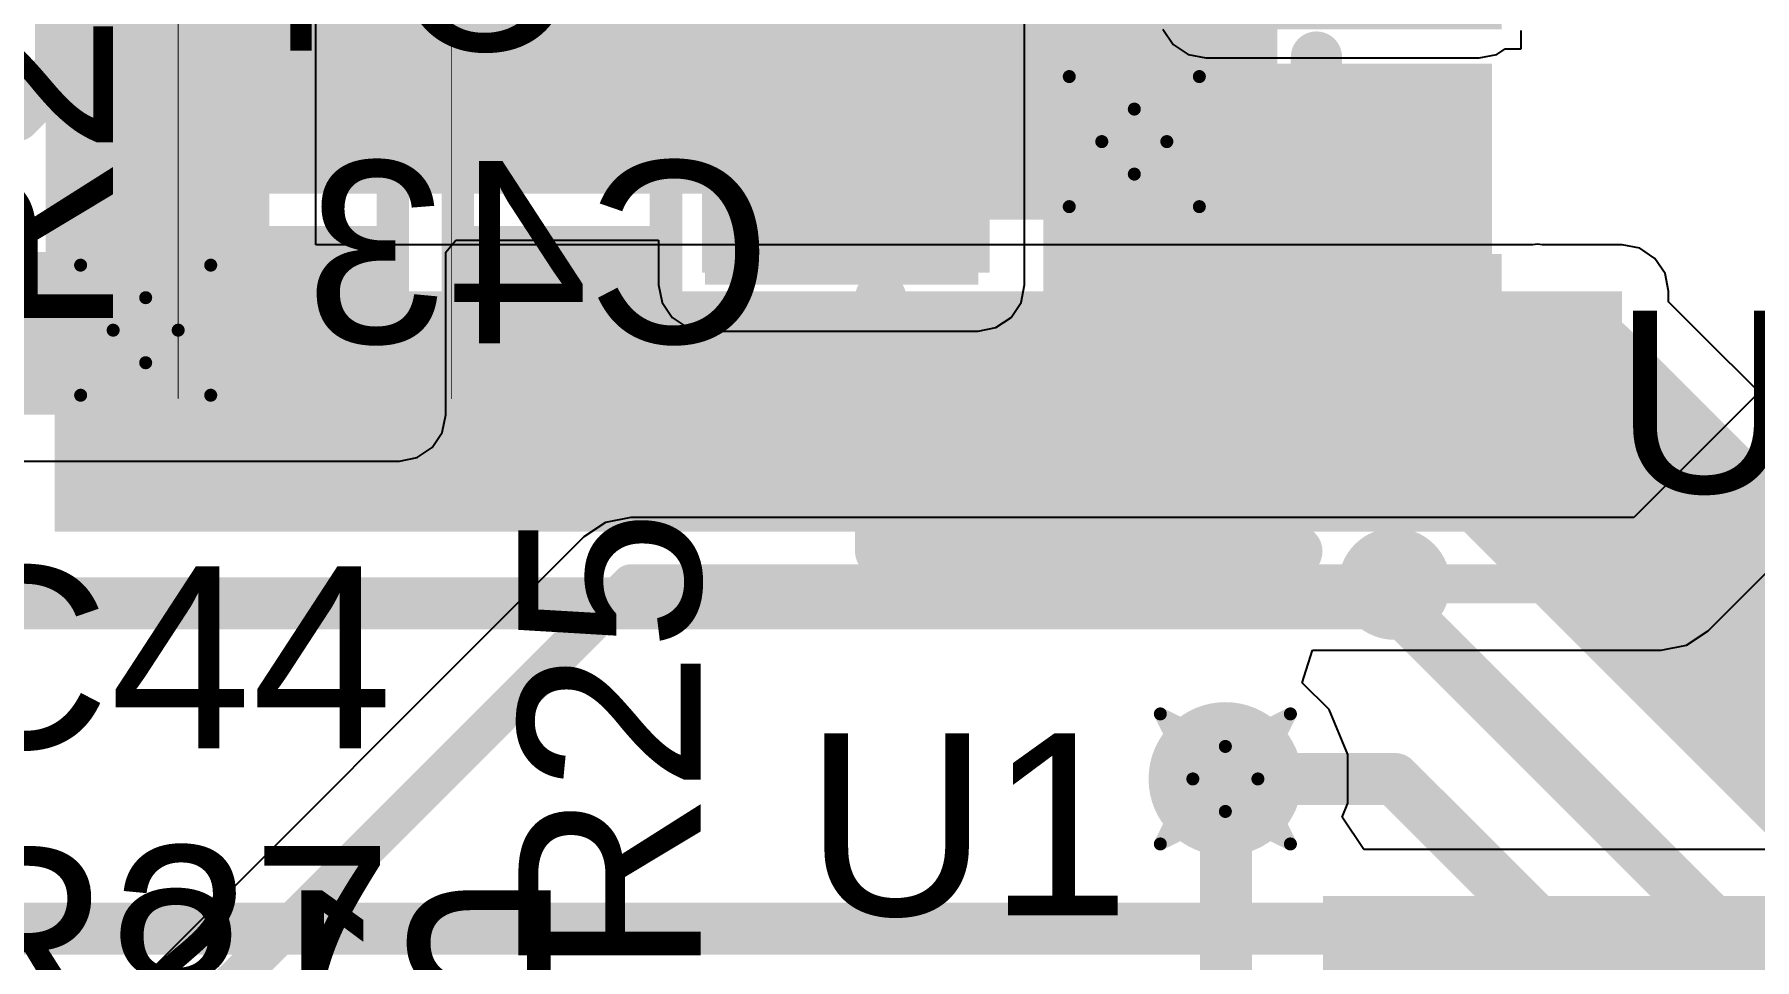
# Model space of a CAD drawing. Header units: inches. Extents: x -8 to 384, y -12 to 64.
# Drawn here: x 21.03 to 27.75, y 14.36 to 17.97 of the extents above; entities that cross this region are included whole.
import ezdxf

# ---------------------------------------------------------------- set-up
doc = ezdxf.new("R2010")
doc.units = ezdxf.units.IN
for name, color, linetype in [('Board_outline', 216, 'Continuous'), ('Bottom Layer', 5, 'Continuous'), ('Bottom Overlay', 54, 'Continuous'), ('Bottom Paste', 16, 'Continuous'), ('Bottom Solder', 6, 'Continuous'), ('Drill Drawing', 1, 'Continuous'), ('Top Layer', 1, 'Continuous'), ('Top Overlay', 2, 'Continuous'), ('Top Paste', 8, 'Continuous'), ('Top Solder', 216, 'Continuous'), ('Via Holes', 16, 'Continuous')]:
    doc.layers.add(name, color=color, linetype=linetype)
doc.styles.add('Arial', font='', dxfattribs={"height": 0.2})
doc.styles.get('Arial').set_extended_font_data('Arial')

# ---------------------------------------------------------------- blocks, each defined once
blk = doc.blocks.new('R__0402_29')
at = {"layer": 'Top Layer'}
for points in [[(-0.6985, -0.3175), (-0.6985, 0.3175), (-0.2413, 0.3175), (-0.2413, -0.3175)], [(0.2413, -0.3175), (0.2413, 0.3175), (0.6985, 0.3175), (0.6985, -0.3175)]]:
    blk.add_hatch(color=1, dxfattribs=at).paths.add_polyline_path(points)
at = {"layer": 'Top Paste'}
for points in [[(-0.6985, -0.3175), (-0.6985, 0.3175), (-0.2413, 0.3175), (-0.2413, -0.3175)], [(0.2413, -0.3175), (0.2413, 0.3175), (0.6985, 0.3175), (0.6985, -0.3175)]]:
    blk.add_hatch(color=8, dxfattribs=at).paths.add_polyline_path(points)
at = {"layer": 'Top Solder'}
for points in [[(-0.8001, -0.4191), (-0.8001, 0.4191), (-0.1397, 0.4191), (-0.1397, -0.4191)], [(0.1397, -0.4191), (0.1397, 0.4191), (0.8001, 0.4191), (0.8001, -0.4191)]]:
    blk.add_hatch(color=216, dxfattribs=at).paths.add_polyline_path(points)
at = {"layer": 'Top Overlay'}
for points in [[(0.7874, 0.4064, 0.127, 0.127, 0), (-0.7874, 0.4064, 0.127, 0.127, 0)], [(-0.7874, -0.4064, 0.127, 0.127, 0), (-0.7874, 0.4064, 0.127, 0.127, 0)], [(0.7874, -0.4064, 0.127, 0.127, 0), (0.7874, 0.4064, 0.127, 0.127, 0)], [(0.7874, -0.4064, 0.127, 0.127, 0), (-0.7874, -0.4064, 0.127, 0.127, 0)], [(0.8128, -0.4318, 0.00323, 0.00323, 0), (-0.8128, -0.4318, 0.00323, 0.00323, 0)]]:
    blk.add_lwpolyline(points, format="xyseb", dxfattribs=at)
for points in [[(-0.8191, 0.4064, 0.0635, 0.0635, 1), (-0.7556, 0.4064, 0.0635, 0.0635, 1)], [(-0.8191, 0.4064, 0.0635, 0.0635, 1), (-0.7556, 0.4064, 0.0635, 0.0635, 1)], [(0.7556, 0.4064, 0.0635, 0.0635, 1), (0.8191, 0.4064, 0.0635, 0.0635, 1)], [(0.7556, 0.4064, 0.0635, 0.0635, 1), (0.8191, 0.4064, 0.0635, 0.0635, 1)], [(-0.8191, -0.4064, 0.0635, 0.0635, 1), (-0.7556, -0.4064, 0.0635, 0.0635, 1)], [(-0.8191, -0.4064, 0.0635, 0.0635, 1), (-0.7556, -0.4064, 0.0635, 0.0635, 1)], [(0.7556, -0.4064, 0.0635, 0.0635, 1), (0.8191, -0.4064, 0.0635, 0.0635, 1)], [(0.7556, -0.4064, 0.0635, 0.0635, 1), (0.8191, -0.4064, 0.0635, 0.0635, 1)], [(-0.8136, -0.4318, 0.00161, 0.00161, 1), (-0.812, -0.4318, 0.00161, 0.00161, 1)], [(0.812, -0.4318, 0.00161, 0.00161, 1), (0.8136, -0.4318, 0.00161, 0.00161, 1)]]:
    blk.add_lwpolyline(points, format="xyseb", close=True, dxfattribs=at)
blk = doc.blocks.new('R__0402_30')
at = {"layer": 'Top Layer'}
for points in [[(-0.6985, -0.3175), (-0.6985, 0.3175), (-0.2413, 0.3175), (-0.2413, -0.3175)], [(0.2413, -0.3175), (0.2413, 0.3175), (0.6985, 0.3175), (0.6985, -0.3175)]]:
    blk.add_hatch(color=1, dxfattribs=at).paths.add_polyline_path(points)
at = {"layer": 'Top Paste'}
for points in [[(-0.6985, -0.3175), (-0.6985, 0.3175), (-0.2413, 0.3175), (-0.2413, -0.3175)], [(0.2413, -0.3175), (0.2413, 0.3175), (0.6985, 0.3175), (0.6985, -0.3175)]]:
    blk.add_hatch(color=8, dxfattribs=at).paths.add_polyline_path(points)
at = {"layer": 'Top Solder'}
for points in [[(-0.8001, -0.4191), (-0.8001, 0.4191), (-0.1397, 0.4191), (-0.1397, -0.4191)], [(0.1397, -0.4191), (0.1397, 0.4191), (0.8001, 0.4191), (0.8001, -0.4191)]]:
    blk.add_hatch(color=216, dxfattribs=at).paths.add_polyline_path(points)
at = {"layer": 'Top Overlay'}
for points in [[(0.7874, 0.4064, 0.127, 0.127, 0), (-0.7874, 0.4064, 0.127, 0.127, 0)], [(-0.7874, -0.4064, 0.127, 0.127, 0), (-0.7874, 0.4064, 0.127, 0.127, 0)], [(0.7874, -0.4064, 0.127, 0.127, 0), (0.7874, 0.4064, 0.127, 0.127, 0)], [(0.7874, -0.4064, 0.127, 0.127, 0), (-0.7874, -0.4064, 0.127, 0.127, 0)], [(0.8128, -0.4318, 0.00323, 0.00323, 0), (-0.8128, -0.4318, 0.00323, 0.00323, 0)]]:
    blk.add_lwpolyline(points, format="xyseb", dxfattribs=at)
for points in [[(-0.8191, 0.4064, 0.0635, 0.0635, 1), (-0.7556, 0.4064, 0.0635, 0.0635, 1)], [(-0.8191, 0.4064, 0.0635, 0.0635, 1), (-0.7556, 0.4064, 0.0635, 0.0635, 1)], [(0.7556, 0.4064, 0.0635, 0.0635, 1), (0.8191, 0.4064, 0.0635, 0.0635, 1)], [(0.7556, 0.4064, 0.0635, 0.0635, 1), (0.8191, 0.4064, 0.0635, 0.0635, 1)], [(-0.8191, -0.4064, 0.0635, 0.0635, 1), (-0.7556, -0.4064, 0.0635, 0.0635, 1)], [(-0.8191, -0.4064, 0.0635, 0.0635, 1), (-0.7556, -0.4064, 0.0635, 0.0635, 1)], [(0.7556, -0.4064, 0.0635, 0.0635, 1), (0.8191, -0.4064, 0.0635, 0.0635, 1)], [(0.7556, -0.4064, 0.0635, 0.0635, 1), (0.8191, -0.4064, 0.0635, 0.0635, 1)], [(-0.8136, -0.4318, 0.00161, 0.00161, 1), (-0.812, -0.4318, 0.00161, 0.00161, 1)], [(0.812, -0.4318, 0.00161, 0.00161, 1), (0.8136, -0.4318, 0.00161, 0.00161, 1)]]:
    blk.add_lwpolyline(points, format="xyseb", close=True, dxfattribs=at)
blk = doc.blocks.new('SOT_23_46')
at = {"layer": 'Top Layer'}
for points in [[(-0.41, 1.46), (0.41, 1.46), (0.41, 0.54), (-0.41, 0.54)], [(-1.36, -0.54), (-0.54, -0.54), (-0.54, -1.46), (-1.36, -1.46)], [(0.54, -0.54), (1.36, -0.54), (1.36, -1.46), (0.54, -1.46)]]:
    blk.add_hatch(color=1, dxfattribs=at).paths.add_polyline_path(points)
at = {"layer": 'Top Paste'}
for points in [[(-0.41, 1.46), (0.41, 1.46), (0.41, 0.54), (-0.41, 0.54)], [(-1.36, -0.54), (-0.54, -0.54), (-0.54, -1.46), (-1.36, -1.46)], [(0.54, -0.54), (1.36, -0.54), (1.36, -1.46), (0.54, -1.46)]]:
    blk.add_hatch(color=8, dxfattribs=at).paths.add_polyline_path(points)
at = {"layer": 'Top Solder'}
for points in [[(-0.5116, 1.5616), (0.5116, 1.5616), (0.5116, 0.4384), (-0.5116, 0.4384)], [(-1.4616, -0.4384), (-0.4384, -0.4384), (-0.4384, -1.5616), (-1.4616, -1.5616)], [(0.4384, -0.4384), (1.4616, -0.4384), (1.4616, -1.5616), (0.4384, -1.5616)]]:
    blk.add_hatch(color=216, dxfattribs=at).paths.add_polyline_path(points)
at = {"layer": 'Top Overlay'}
for points in [[(-1.6002, 0.8636, 0.2, 0.2, 0), (-0.6096, 0.8636, 0.2, 0.2, 0)], [(-1.6002, 0.8636, 0.2, 0.2, 0), (-1.6002, -0.762, 0.2, 0.2, 0)], [(0.6096, 0.8636, 0.2, 0.2, 0), (1.6002, 0.8636, 0.2, 0.2, 0)], [(1.6002, 0.8636, 0.2, 0.2, 0), (1.6002, -0.762, 0.2, 0.2, 0)], [(-0.3302, -0.8382, 0.2, 0.2, 0), (0.3302, -0.8382, 0.2, 0.2, 0)]]:
    blk.add_lwpolyline(points, format="xyseb", dxfattribs=at)
for points in [[(-1.6502, 0.8636, 0.1, 0.1, 1), (-1.5502, 0.8636, 0.1, 0.1, 1)], [(-1.6502, 0.8636, 0.1, 0.1, 1), (-1.5502, 0.8636, 0.1, 0.1, 1)], [(-0.6596, 0.8636, 0.1, 0.1, 1), (-0.5596, 0.8636, 0.1, 0.1, 1)], [(0.5596, 0.8636, 0.1, 0.1, 1), (0.6596, 0.8636, 0.1, 0.1, 1)], [(1.5502, 0.8636, 0.1, 0.1, 1), (1.6502, 0.8636, 0.1, 0.1, 1)], [(1.5502, 0.8636, 0.1, 0.1, 1), (1.6502, 0.8636, 0.1, 0.1, 1)], [(-1.6502, -0.762, 0.1, 0.1, 1), (-1.5502, -0.762, 0.1, 0.1, 1)], [(1.5502, -0.762, 0.1, 0.1, 1), (1.6502, -0.762, 0.1, 0.1, 1)], [(-0.3802, -0.8382, 0.1, 0.1, 1), (-0.2802, -0.8382, 0.1, 0.1, 1)], [(0.2802, -0.8382, 0.1, 0.1, 1), (0.3802, -0.8382, 0.1, 0.1, 1)], [(-1.6356, -1.143, 0.254, 0.254, 1), (-1.8188, -1.143, 0.254, 0.254, 1)], [(-1.8823, -1.143, 0.127, 0.127, 1), (-1.7553, -1.143, 0.127, 0.127, 1)], [(-1.6991, -1.143, 0.127, 0.127, 1), (-1.5721, -1.143, 0.127, 0.127, 1)]]:
    blk.add_lwpolyline(points, format="xyseb", close=True, dxfattribs=at)
blk = doc.blocks.new('C___0402_B_74')
at = {"layer": 'Bottom Layer'}
for points in [[(-0.2413, 0.3175), (-0.2413, -0.3175), (-0.6985, -0.3175), (-0.6985, 0.3175)], [(0.6985, 0.3175), (0.6985, -0.3175), (0.2413, -0.3175), (0.2413, 0.3175)]]:
    blk.add_hatch(color=5, dxfattribs=at).paths.add_polyline_path(points)
at = {"layer": 'Bottom Paste'}
for points in [[(-0.2413, 0.3175), (-0.2413, -0.3175), (-0.6985, -0.3175), (-0.6985, 0.3175)], [(0.6985, 0.3175), (0.6985, -0.3175), (0.2413, -0.3175), (0.2413, 0.3175)]]:
    blk.add_hatch(color=16, dxfattribs=at).paths.add_polyline_path(points)
at = {"layer": 'Bottom Solder'}
for points in [[(-0.1813, 0.3775), (-0.1813, -0.3775), (-0.7585, -0.3775), (-0.7585, 0.3775)], [(0.7585, 0.3775), (0.7585, -0.3775), (0.1813, -0.3775), (0.1813, 0.3775)]]:
    blk.add_hatch(color=6, dxfattribs=at).paths.add_polyline_path(points)
at = {"layer": 'Bottom Overlay'}
for points in [[(-0.7874, 0.4064, 0.127, 0.127, 0), (-0.7874, -0.4064, 0.127, 0.127, 0)], [(-0.2794, 0.4064, 0.127, 0.127, 0), (-0.7874, 0.4064, 0.127, 0.127, 0)], [(0.7874, 0.4064, 0.127, 0.127, 0), (0.2794, 0.4064, 0.127, 0.127, 0)], [(0.7874, 0.4064, 0.127, 0.127, 0), (0.7874, -0.4064, 0.127, 0.127, 0)], [(-0.2794, -0.4064, 0.127, 0.127, 0), (-0.7874, -0.4064, 0.127, 0.127, 0)], [(0.7874, -0.4064, 0.127, 0.127, 0), (0.2794, -0.4064, 0.127, 0.127, 0)]]:
    blk.add_lwpolyline(points, format="xyseb", dxfattribs=at)
for points in [[(-0.8191, 0.4064, 0.0635, 0.0635, 1), (-0.7556, 0.4064, 0.0635, 0.0635, 1)], [(-0.8191, 0.4064, 0.0635, 0.0635, 1), (-0.7556, 0.4064, 0.0635, 0.0635, 1)], [(-0.3111, 0.4064, 0.0635, 0.0635, 1), (-0.2477, 0.4064, 0.0635, 0.0635, 1)], [(0.2477, 0.4064, 0.0635, 0.0635, 1), (0.3111, 0.4064, 0.0635, 0.0635, 1)], [(0.7556, 0.4064, 0.0635, 0.0635, 1), (0.8191, 0.4064, 0.0635, 0.0635, 1)], [(0.7556, 0.4064, 0.0635, 0.0635, 1), (0.8191, 0.4064, 0.0635, 0.0635, 1)], [(-0.8191, -0.4064, 0.0635, 0.0635, 1), (-0.7556, -0.4064, 0.0635, 0.0635, 1)], [(-0.8191, -0.4064, 0.0635, 0.0635, 1), (-0.7556, -0.4064, 0.0635, 0.0635, 1)], [(-0.3111, -0.4064, 0.0635, 0.0635, 1), (-0.2477, -0.4064, 0.0635, 0.0635, 1)], [(0.2477, -0.4064, 0.0635, 0.0635, 1), (0.3111, -0.4064, 0.0635, 0.0635, 1)], [(0.7556, -0.4064, 0.0635, 0.0635, 1), (0.8191, -0.4064, 0.0635, 0.0635, 1)], [(0.7556, -0.4064, 0.0635, 0.0635, 1), (0.8191, -0.4064, 0.0635, 0.0635, 1)]]:
    blk.add_lwpolyline(points, format="xyseb", close=True, dxfattribs=at)
blk = doc.blocks.new('C___0402_B_105')
at = {"layer": 'Bottom Layer'}
for points in [[(-0.2413, 0.3175), (-0.2413, -0.3175), (-0.6985, -0.3175), (-0.6985, 0.3175)], [(0.6985, 0.3175), (0.6985, -0.3175), (0.2413, -0.3175), (0.2413, 0.3175)]]:
    blk.add_hatch(color=5, dxfattribs=at).paths.add_polyline_path(points)
at = {"layer": 'Bottom Paste'}
for points in [[(-0.2413, 0.3175), (-0.2413, -0.3175), (-0.6985, -0.3175), (-0.6985, 0.3175)], [(0.6985, 0.3175), (0.6985, -0.3175), (0.2413, -0.3175), (0.2413, 0.3175)]]:
    blk.add_hatch(color=16, dxfattribs=at).paths.add_polyline_path(points)
at = {"layer": 'Bottom Solder'}
for points in [[(-0.1813, 0.3775), (-0.1813, -0.3775), (-0.7585, -0.3775), (-0.7585, 0.3775)], [(0.7585, 0.3775), (0.7585, -0.3775), (0.1813, -0.3775), (0.1813, 0.3775)]]:
    blk.add_hatch(color=6, dxfattribs=at).paths.add_polyline_path(points)
at = {"layer": 'Bottom Overlay'}
for points in [[(-0.7874, 0.4064, 0.127, 0.127, 0), (-0.7874, -0.4064, 0.127, 0.127, 0)], [(-0.2794, 0.4064, 0.127, 0.127, 0), (-0.7874, 0.4064, 0.127, 0.127, 0)], [(0.7874, 0.4064, 0.127, 0.127, 0), (0.2794, 0.4064, 0.127, 0.127, 0)], [(0.7874, 0.4064, 0.127, 0.127, 0), (0.7874, -0.4064, 0.127, 0.127, 0)], [(-0.2794, -0.4064, 0.127, 0.127, 0), (-0.7874, -0.4064, 0.127, 0.127, 0)], [(0.7874, -0.4064, 0.127, 0.127, 0), (0.2794, -0.4064, 0.127, 0.127, 0)]]:
    blk.add_lwpolyline(points, format="xyseb", dxfattribs=at)
for points in [[(-0.8191, 0.4064, 0.0635, 0.0635, 1), (-0.7556, 0.4064, 0.0635, 0.0635, 1)], [(-0.8191, 0.4064, 0.0635, 0.0635, 1), (-0.7556, 0.4064, 0.0635, 0.0635, 1)], [(-0.3111, 0.4064, 0.0635, 0.0635, 1), (-0.2477, 0.4064, 0.0635, 0.0635, 1)], [(0.2477, 0.4064, 0.0635, 0.0635, 1), (0.3111, 0.4064, 0.0635, 0.0635, 1)], [(0.7556, 0.4064, 0.0635, 0.0635, 1), (0.8191, 0.4064, 0.0635, 0.0635, 1)], [(0.7556, 0.4064, 0.0635, 0.0635, 1), (0.8191, 0.4064, 0.0635, 0.0635, 1)], [(-0.8191, -0.4064, 0.0635, 0.0635, 1), (-0.7556, -0.4064, 0.0635, 0.0635, 1)], [(-0.8191, -0.4064, 0.0635, 0.0635, 1), (-0.7556, -0.4064, 0.0635, 0.0635, 1)], [(-0.3111, -0.4064, 0.0635, 0.0635, 1), (-0.2477, -0.4064, 0.0635, 0.0635, 1)], [(0.2477, -0.4064, 0.0635, 0.0635, 1), (0.3111, -0.4064, 0.0635, 0.0635, 1)], [(0.7556, -0.4064, 0.0635, 0.0635, 1), (0.8191, -0.4064, 0.0635, 0.0635, 1)], [(0.7556, -0.4064, 0.0635, 0.0635, 1), (0.8191, -0.4064, 0.0635, 0.0635, 1)]]:
    blk.add_lwpolyline(points, format="xyseb", close=True, dxfattribs=at)

msp = doc.modelspace()

# ---------------------------------------------------------------- hatches: boundary and pattern name
at = {"layer": 'Bottom Layer'}
for points in [[(21.1074, 16.0274), (21.9456, 16.0274), (21.9456, 21.5646), (21.1074, 21.5646)], [(24.1046, 17.2466), (25.8826, 17.2466), (25.8826, 19.5072), (24.1046, 19.5072)], [(21.1074, 16.0274), (27.2288, 16.0274), (27.2288, 16.9672), (21.1074, 16.9672)]]:
    msp.add_hatch(color=5, dxfattribs=at).paths.add_polyline_path(points)
h = msp.add_hatch(color=5, dxfattribs=at)
edge = h.paths.add_edge_path()
edge.add_arc((25.3238, 17.5514), 0.3, 0, 360)
h = msp.add_hatch(color=5, dxfattribs=at)
edge = h.paths.add_edge_path()
edge.add_arc((21.463, 16.8148), 0.3, 0, 360)
h = msp.add_hatch(color=5, dxfattribs=at)
edge = h.paths.add_edge_path()
edge.add_arc((25.6794, 15.0622), 0.3, 0, 360)
at = {"layer": 'Top Layer'}
for points in [[(21.6916, 17.3482), (24.7142, 17.3482), (24.7142, 18.2118), (21.6916, 18.2118)], [(24.9682, 16.2052), (26.7208, 16.2052), (26.7208, 17.8562), (24.9682, 17.8562)], [(23.6474, 16.9926), (24.7142, 16.9926), (24.7142, 17.5514), (23.6474, 17.5514)], [(22.7076, 16.3576), (23.4696, 16.3576), (23.4696, 17.145), (22.7076, 17.145)], [(19.4564, 16.4846), (22.4536, 16.4846), (22.4536, 17.1196), (19.4564, 17.1196)], [(22.7076, 16.3068), (26.7208, 16.3068), (26.7208, 16.7894), (22.7076, 16.7894)], [(26.0604, 13.8176), (29.5148, 13.8176), (29.5148, 14.605), (26.0604, 14.605)]]:
    msp.add_hatch(color=1, dxfattribs=at).paths.add_polyline_path(points)
h = msp.add_hatch(color=1, dxfattribs=at)
edge = h.paths.add_edge_path()
edge.add_arc((25.3238, 17.5514), 0.3, 0, 360)
h = msp.add_hatch(color=1, dxfattribs=at)
edge = h.paths.add_edge_path()
edge.add_arc((21.463, 16.8148), 0.3, 0, 360)
h = msp.add_hatch(color=1, dxfattribs=at)
edge = h.paths.add_edge_path()
edge.add_arc((25.6794, 15.0622), 0.3, 0, 360)
at = {"layer": 'Via Holes'}
h = msp.add_hatch(color=7, dxfattribs=at)
edge = h.paths.add_edge_path()
edge.add_arc((25.3238, 17.5514), 0.15, 0, 360)
h = msp.add_hatch(color=7, dxfattribs=at)
edge = h.paths.add_edge_path()
edge.add_arc((21.463, 16.8148), 0.15, 0, 360)
h = msp.add_hatch(color=7, dxfattribs=at)
edge = h.paths.add_edge_path()
edge.add_arc((25.6794, 15.0622), 0.15, 0, 360)

# ---------------------------------------------------------------- linework, layer by layer
at = {"layer": 'Board_outline'}
msp.add_lwpolyline([(37.5368, 13.3604, 0.254, 0.254, 1), (-7.4632, 13.3604, 0.254, 0.254, 1)], format="xyseb", close=True, dxfattribs=at)
at = {"layer": 'Bottom Layer'}
for p, q in [((22.1269, 17.1485), (22.1269, 21.5646)), ((26.8801, 17.1485), (22.1269, 17.1485)), ((26.8986, 17.1509), (26.8801, 17.1485)), ((26.9171, 17.1485), (26.8986, 17.1509)), ((27.2288, 17.1485), (26.9171, 17.1485)), ((27.2982, 17.1347), (27.2288, 17.1485)), ((27.357, 17.0954), (27.2982, 17.1347)), ((27.3963, 17.0366), (27.357, 17.0954)), ((27.4101, 16.9672), (27.3963, 17.0366)), ((27.4101, 16.926), (27.4101, 16.9672)), ((27.9483, 16.3877), (27.4101, 16.926))]:
    msp.add_line(p, q, dxfattribs=at)
for points in [[(21.4122, 17.4831, 0.5588, 0.5588, 0), (21.4122, 18.288, 0.5588, 0.5588, 0)], [(21.4122, 17.4831, 0.5588, 0.5588, 0), (21.5392, 17.3561, 0.5588, 0.5588, 0)], [(21.4122, 17.3101, 0.5588, 0.5588, 0), (21.4551, 17.2672, 0.5588, 0.5588, 0)], [(21.4551, 16.8227, 0.5588, 0.5588, 0), (21.4551, 17.2672, 0.5588, 0.5588, 0)], [(21.4551, 16.8227, 0.5588, 0.5588, 0), (21.463, 16.8148, 0.5588, 0.5588, 0)], [(26.8986, 16.4592, 1.016, 1.016, 0), (29.21, 14.1478, 1.016, 1.016, 0)], [(20.066, 15.748, 0.2032, 0.2032, 0), (26.3398, 15.748, 0.2032, 0.2032, 0)], [(26.3398, 15.748, 0.2032, 0.2032, 0), (31.1122, 10.9756, 0.2032, 0.2032, 0)], [(25.6794, 15.0622, 0.2032, 0.2032, 0), (26.3398, 15.0622, 0.2032, 0.2032, 0)], [(26.3398, 15.0622, 0.2032, 0.2032, 0), (28.829, 12.573, 0.2032, 0.2032, 0)], [(19.7866, 14.478, 0.2032, 0.2032, 0), (22.5919, 14.478, 0.2032, 0.2032, 0)], [(22.5919, 14.478, 0.2032, 0.2032, 0), (24.2203, 14.478, 0.2032, 0.2032, 0)], [(24.2203, 14.478, 0.2032, 0.2032, 0), (26.1046, 14.478, 0.2032, 0.2032, 0)], [(26.1046, 14.478, 0.2032, 0.2032, 0), (28.1653, 12.4173, 0.2032, 0.2032, 0)]]:
    msp.add_lwpolyline(points, format="xyseb", dxfattribs=at)
for points in [[(21.2725, 17.4831, 0.2794, 0.2794, 1), (21.5519, 17.4831, 0.2794, 0.2794, 1)], [(21.2725, 17.4831, 0.2794, 0.2794, 1), (21.5519, 17.4831, 0.2794, 0.2794, 1)], [(21.3995, 17.3561, 0.2794, 0.2794, 1), (21.6789, 17.3561, 0.2794, 0.2794, 1)], [(21.2725, 17.3101, 0.2794, 0.2794, 1), (21.5519, 17.3101, 0.2794, 0.2794, 1)], [(21.3154, 17.2672, 0.2794, 0.2794, 1), (21.5948, 17.2672, 0.2794, 0.2794, 1)], [(21.3154, 17.2672, 0.2794, 0.2794, 1), (21.5948, 17.2672, 0.2794, 0.2794, 1)], [(21.3154, 16.8227, 0.2794, 0.2794, 1), (21.5948, 16.8227, 0.2794, 0.2794, 1)], [(21.3154, 16.8227, 0.2794, 0.2794, 1), (21.5948, 16.8227, 0.2794, 0.2794, 1)], [(21.3233, 16.8148, 0.2794, 0.2794, 1), (21.6027, 16.8148, 0.2794, 0.2794, 1)], [(26.6446, 16.4592, 0.508, 0.508, 1), (27.1526, 16.4592, 0.508, 0.508, 1)], [(26.289, 15.748, 0.1016, 0.1016, 1), (26.3906, 15.748, 0.1016, 0.1016, 1)], [(26.289, 15.748, 0.1016, 0.1016, 1), (26.3906, 15.748, 0.1016, 0.1016, 1)], [(25.6286, 15.0622, 0.1016, 0.1016, 1), (25.7302, 15.0622, 0.1016, 0.1016, 1)], [(26.289, 15.0622, 0.1016, 0.1016, 1), (26.3906, 15.0622, 0.1016, 0.1016, 1)], [(26.289, 15.0622, 0.1016, 0.1016, 1), (26.3906, 15.0622, 0.1016, 0.1016, 1)], [(22.5411, 14.478, 0.1016, 0.1016, 1), (22.6427, 14.478, 0.1016, 0.1016, 1)], [(22.5411, 14.478, 0.1016, 0.1016, 1), (22.6427, 14.478, 0.1016, 0.1016, 1)], [(24.1695, 14.478, 0.1016, 0.1016, 1), (24.2711, 14.478, 0.1016, 0.1016, 1)], [(24.1695, 14.478, 0.1016, 0.1016, 1), (24.2711, 14.478, 0.1016, 0.1016, 1)], [(26.0538, 14.478, 0.1016, 0.1016, 1), (26.1554, 14.478, 0.1016, 0.1016, 1)], [(26.0538, 14.478, 0.1016, 0.1016, 1), (26.1554, 14.478, 0.1016, 0.1016, 1)]]:
    msp.add_lwpolyline(points, format="xyseb", close=True, dxfattribs=at)
at = {"layer": 'Drill Drawing'}
for points in [[(25.0698, 17.8054, 0.0508, 0.0508, 0), (25.3238, 17.6784, 0.0508, 0.0508, 0)], [(25.0698, 17.8054, 0.0508, 0.0508, 0), (25.1968, 17.5514, 0.0508, 0.0508, 0)], [(25.3238, 17.6784, 0.0508, 0.0508, 0), (25.5778, 17.8054, 0.0508, 0.0508, 0)], [(25.4508, 17.5514, 0.0508, 0.0508, 0), (25.5778, 17.8054, 0.0508, 0.0508, 0)], [(25.0698, 17.2974, 0.0508, 0.0508, 0), (25.1968, 17.5514, 0.0508, 0.0508, 0)], [(25.4508, 17.5514, 0.0508, 0.0508, 0), (25.5778, 17.2974, 0.0508, 0.0508, 0)], [(25.0698, 17.2974, 0.0508, 0.0508, 0), (25.3238, 17.4244, 0.0508, 0.0508, 0)], [(25.3238, 17.4244, 0.0508, 0.0508, 0), (25.5778, 17.2974, 0.0508, 0.0508, 0)], [(21.209, 17.0688, 0.0508, 0.0508, 0), (21.463, 16.9418, 0.0508, 0.0508, 0)], [(21.209, 17.0688, 0.0508, 0.0508, 0), (21.336, 16.8148, 0.0508, 0.0508, 0)], [(21.463, 16.9418, 0.0508, 0.0508, 0), (21.717, 17.0688, 0.0508, 0.0508, 0)], [(21.59, 16.8148, 0.0508, 0.0508, 0), (21.717, 17.0688, 0.0508, 0.0508, 0)], [(21.209, 16.5608, 0.0508, 0.0508, 0), (21.336, 16.8148, 0.0508, 0.0508, 0)], [(21.59, 16.8148, 0.0508, 0.0508, 0), (21.717, 16.5608, 0.0508, 0.0508, 0)], [(21.209, 16.5608, 0.0508, 0.0508, 0), (21.463, 16.6878, 0.0508, 0.0508, 0)], [(21.463, 16.6878, 0.0508, 0.0508, 0), (21.717, 16.5608, 0.0508, 0.0508, 0)], [(25.4254, 15.3162, 0.0508, 0.0508, 0), (25.6794, 15.1892, 0.0508, 0.0508, 0)], [(25.4254, 15.3162, 0.0508, 0.0508, 0), (25.5524, 15.0622, 0.0508, 0.0508, 0)], [(25.6794, 15.1892, 0.0508, 0.0508, 0), (25.9334, 15.3162, 0.0508, 0.0508, 0)], [(25.8064, 15.0622, 0.0508, 0.0508, 0), (25.9334, 15.3162, 0.0508, 0.0508, 0)], [(25.4254, 14.8082, 0.0508, 0.0508, 0), (25.5524, 15.0622, 0.0508, 0.0508, 0)], [(25.8064, 15.0622, 0.0508, 0.0508, 0), (25.9334, 14.8082, 0.0508, 0.0508, 0)], [(25.4254, 14.8082, 0.0508, 0.0508, 0), (25.6794, 14.9352, 0.0508, 0.0508, 0)], [(25.6794, 14.9352, 0.0508, 0.0508, 0), (25.9334, 14.8082, 0.0508, 0.0508, 0)]]:
    msp.add_lwpolyline(points, format="xyseb", dxfattribs=at)
for points in [[(25.0571, 17.8054, 0.0254, 0.0254, 1), (25.0825, 17.8054, 0.0254, 0.0254, 1)], [(25.0571, 17.8054, 0.0254, 0.0254, 1), (25.0825, 17.8054, 0.0254, 0.0254, 1)], [(25.5651, 17.8054, 0.0254, 0.0254, 1), (25.5905, 17.8054, 0.0254, 0.0254, 1)], [(25.5651, 17.8054, 0.0254, 0.0254, 1), (25.5905, 17.8054, 0.0254, 0.0254, 1)], [(25.3111, 17.6784, 0.0254, 0.0254, 1), (25.3365, 17.6784, 0.0254, 0.0254, 1)], [(25.3111, 17.6784, 0.0254, 0.0254, 1), (25.3365, 17.6784, 0.0254, 0.0254, 1)], [(25.1841, 17.5514, 0.0254, 0.0254, 1), (25.2095, 17.5514, 0.0254, 0.0254, 1)], [(25.1841, 17.5514, 0.0254, 0.0254, 1), (25.2095, 17.5514, 0.0254, 0.0254, 1)], [(25.4381, 17.5514, 0.0254, 0.0254, 1), (25.4635, 17.5514, 0.0254, 0.0254, 1)], [(25.4381, 17.5514, 0.0254, 0.0254, 1), (25.4635, 17.5514, 0.0254, 0.0254, 1)], [(25.3111, 17.4244, 0.0254, 0.0254, 1), (25.3365, 17.4244, 0.0254, 0.0254, 1)], [(25.3111, 17.4244, 0.0254, 0.0254, 1), (25.3365, 17.4244, 0.0254, 0.0254, 1)], [(25.0571, 17.2974, 0.0254, 0.0254, 1), (25.0825, 17.2974, 0.0254, 0.0254, 1)], [(25.0571, 17.2974, 0.0254, 0.0254, 1), (25.0825, 17.2974, 0.0254, 0.0254, 1)], [(25.5651, 17.2974, 0.0254, 0.0254, 1), (25.5905, 17.2974, 0.0254, 0.0254, 1)], [(25.5651, 17.2974, 0.0254, 0.0254, 1), (25.5905, 17.2974, 0.0254, 0.0254, 1)], [(21.1963, 17.0688, 0.0254, 0.0254, 1), (21.2217, 17.0688, 0.0254, 0.0254, 1)], [(21.1963, 17.0688, 0.0254, 0.0254, 1), (21.2217, 17.0688, 0.0254, 0.0254, 1)], [(21.7043, 17.0688, 0.0254, 0.0254, 1), (21.7297, 17.0688, 0.0254, 0.0254, 1)], [(21.7043, 17.0688, 0.0254, 0.0254, 1), (21.7297, 17.0688, 0.0254, 0.0254, 1)], [(21.4503, 16.9418, 0.0254, 0.0254, 1), (21.4757, 16.9418, 0.0254, 0.0254, 1)], [(21.4503, 16.9418, 0.0254, 0.0254, 1), (21.4757, 16.9418, 0.0254, 0.0254, 1)], [(21.3233, 16.8148, 0.0254, 0.0254, 1), (21.3487, 16.8148, 0.0254, 0.0254, 1)], [(21.3233, 16.8148, 0.0254, 0.0254, 1), (21.3487, 16.8148, 0.0254, 0.0254, 1)], [(21.5773, 16.8148, 0.0254, 0.0254, 1), (21.6027, 16.8148, 0.0254, 0.0254, 1)], [(21.5773, 16.8148, 0.0254, 0.0254, 1), (21.6027, 16.8148, 0.0254, 0.0254, 1)], [(21.4503, 16.6878, 0.0254, 0.0254, 1), (21.4757, 16.6878, 0.0254, 0.0254, 1)], [(21.4503, 16.6878, 0.0254, 0.0254, 1), (21.4757, 16.6878, 0.0254, 0.0254, 1)], [(21.1963, 16.5608, 0.0254, 0.0254, 1), (21.2217, 16.5608, 0.0254, 0.0254, 1)], [(21.1963, 16.5608, 0.0254, 0.0254, 1), (21.2217, 16.5608, 0.0254, 0.0254, 1)], [(21.7043, 16.5608, 0.0254, 0.0254, 1), (21.7297, 16.5608, 0.0254, 0.0254, 1)], [(21.7043, 16.5608, 0.0254, 0.0254, 1), (21.7297, 16.5608, 0.0254, 0.0254, 1)], [(25.4127, 15.3162, 0.0254, 0.0254, 1), (25.4381, 15.3162, 0.0254, 0.0254, 1)], [(25.4127, 15.3162, 0.0254, 0.0254, 1), (25.4381, 15.3162, 0.0254, 0.0254, 1)], [(25.9207, 15.3162, 0.0254, 0.0254, 1), (25.9461, 15.3162, 0.0254, 0.0254, 1)], [(25.9207, 15.3162, 0.0254, 0.0254, 1), (25.9461, 15.3162, 0.0254, 0.0254, 1)], [(25.6667, 15.1892, 0.0254, 0.0254, 1), (25.6921, 15.1892, 0.0254, 0.0254, 1)], [(25.6667, 15.1892, 0.0254, 0.0254, 1), (25.6921, 15.1892, 0.0254, 0.0254, 1)], [(25.5397, 15.0622, 0.0254, 0.0254, 1), (25.5651, 15.0622, 0.0254, 0.0254, 1)], [(25.5397, 15.0622, 0.0254, 0.0254, 1), (25.5651, 15.0622, 0.0254, 0.0254, 1)], [(25.7937, 15.0622, 0.0254, 0.0254, 1), (25.8191, 15.0622, 0.0254, 0.0254, 1)], [(25.7937, 15.0622, 0.0254, 0.0254, 1), (25.8191, 15.0622, 0.0254, 0.0254, 1)], [(25.6667, 14.9352, 0.0254, 0.0254, 1), (25.6921, 14.9352, 0.0254, 0.0254, 1)], [(25.6667, 14.9352, 0.0254, 0.0254, 1), (25.6921, 14.9352, 0.0254, 0.0254, 1)], [(25.4127, 14.8082, 0.0254, 0.0254, 1), (25.4381, 14.8082, 0.0254, 0.0254, 1)], [(25.4127, 14.8082, 0.0254, 0.0254, 1), (25.4381, 14.8082, 0.0254, 0.0254, 1)], [(25.9207, 14.8082, 0.0254, 0.0254, 1), (25.9461, 14.8082, 0.0254, 0.0254, 1)], [(25.9207, 14.8082, 0.0254, 0.0254, 1), (25.9461, 14.8082, 0.0254, 0.0254, 1)]]:
    msp.add_lwpolyline(points, format="xyseb", close=True, dxfattribs=at)
at = {"layer": 'Top Layer'}
for p, q in [((24.8955, 16.9926), (24.8955, 18.2118)), ((25.4357, 17.99), (25.475, 17.9312)), ((26.8346, 17.9136), (26.8346, 17.9857)), ((25.475, 17.9312), (25.5338, 17.8919)), ((25.5338, 17.8919), (25.6032, 17.8781)), ((25.6032, 17.8781), (26.67, 17.8781)), ((26.67, 17.8781), (26.7394, 17.8919)), ((26.7394, 17.8919), (26.7718, 17.9136)), ((26.7718, 17.9136), (26.8346, 17.9136)), ((28.4681, 17.2773), (27.2739, 16.0832)), ((22.6349, 17.1196), (22.6737, 17.1669)), ((22.6737, 17.1669), (23.4661, 17.1669)), ((23.4661, 17.1669), (23.4661, 16.9926)), ((22.6349, 16.4846), (22.6349, 17.1196)), ((23.4661, 16.9926), (23.4799, 16.9232)), ((24.8817, 16.9232), (24.8955, 16.9926)), ((23.4799, 16.9232), (23.5192, 16.8644)), ((23.5192, 16.8644), (23.578, 16.8251)), ((24.7836, 16.8251), (24.8424, 16.8644)), ((24.8424, 16.8644), (24.8817, 16.9232)), ((23.578, 16.8251), (23.6474, 16.8113)), ((23.6474, 16.8113), (24.7142, 16.8113)), ((24.7142, 16.8113), (24.7836, 16.8251)), ((27.5643, 15.6411), (28.7585, 16.8352)), ((22.6211, 16.4152), (22.6349, 16.4846)), ((22.5818, 16.3564), (22.6211, 16.4152)), ((22.523, 16.3171), (22.5818, 16.3564)), ((20.8061, 16.3033), (22.4536, 16.3033)), ((22.4536, 16.3033), (22.523, 16.3171)), ((23.2584, 16.0635), (23.1744, 16.0073)), ((23.3575, 16.0832), (23.2584, 16.0635)), ((27.2739, 16.0832), (23.3575, 16.0832)), ((23.1744, 16.0073), (20.2784, 13.1114)), ((27.4803, 15.5849), (27.5643, 15.6411)), ((25.9791, 15.4382), (26.0201, 15.5652)), ((26.0201, 15.5652), (27.3812, 15.5652)), ((27.3812, 15.5652), (27.4803, 15.5849)), ((26.0845, 15.3329), (25.9791, 15.4382)), ((26.1572, 15.1572), (26.0845, 15.3329)), ((26.1572, 14.9672), (26.1572, 15.1572)), ((26.1349, 14.9133), (26.1572, 14.9672)), ((26.2197, 14.7863), (26.1349, 14.9133)), ((29.3555, 14.7863), (26.2197, 14.7863))]:
    msp.add_line(p, q, dxfattribs=at)
for points in [[(21.1328, 17.8308, 0.2032, 0.2032, 0), (21.1328, 18.5829, 0.2032, 0.2032, 0)], [(20.955, 17.653, 0.2032, 0.2032, 0), (21.1328, 17.8308, 0.2032, 0.2032, 0)], [(20.0452, 17.653, 0.2032, 0.2032, 0), (20.955, 17.653, 0.2032, 0.2032, 0)], [(27.3812, 15.8242, 0.1524, 0.1524, 0), (28.6512, 17.0942, 0.1524, 0.1524, 0)], [(20.3857, 12.8524, 0.1524, 0.1524, 0), (23.3575, 15.8242, 0.1524, 0.1524, 0)], [(23.3575, 15.8242, 0.1524, 0.1524, 0), (25.6579, 15.8242, 0.1524, 0.1524, 0)], [(25.6579, 15.8242, 0.1524, 0.1524, 0), (27.3812, 15.8242, 0.1524, 0.1524, 0)], [(25.6794, 15.0622, 0.2032, 0.2032, 0), (25.6816, 15.06, 0.2032, 0.2032, 0)], [(25.6816, 13.588, 0.2032, 0.2032, 0), (25.6816, 15.06, 0.2032, 0.2032, 0)]]:
    msp.add_lwpolyline(points, format="xyseb", dxfattribs=at)
for points in [[(21.082, 17.8308, 0.1016, 0.1016, 1), (21.1836, 17.8308, 0.1016, 0.1016, 1)], [(21.082, 17.8308, 0.1016, 0.1016, 1), (21.1836, 17.8308, 0.1016, 0.1016, 1)], [(20.9042, 17.653, 0.1016, 0.1016, 1), (21.0058, 17.653, 0.1016, 0.1016, 1)], [(20.9042, 17.653, 0.1016, 0.1016, 1), (21.0058, 17.653, 0.1016, 0.1016, 1)], [(23.3194, 15.8242, 0.0762, 0.0762, 1), (23.3956, 15.8242, 0.0762, 0.0762, 1)], [(23.3194, 15.8242, 0.0762, 0.0762, 1), (23.3956, 15.8242, 0.0762, 0.0762, 1)], [(25.6198, 15.8242, 0.0762, 0.0762, 1), (25.696, 15.8242, 0.0762, 0.0762, 1)], [(25.6198, 15.8242, 0.0762, 0.0762, 1), (25.696, 15.8242, 0.0762, 0.0762, 1)], [(27.3431, 15.8242, 0.0762, 0.0762, 1), (27.4193, 15.8242, 0.0762, 0.0762, 1)], [(27.3431, 15.8242, 0.0762, 0.0762, 1), (27.4193, 15.8242, 0.0762, 0.0762, 1)], [(25.6286, 15.0622, 0.1016, 0.1016, 1), (25.7302, 15.0622, 0.1016, 0.1016, 1)], [(25.6308, 15.06, 0.1016, 0.1016, 1), (25.7324, 15.06, 0.1016, 0.1016, 1)], [(25.6308, 15.06, 0.1016, 0.1016, 1), (25.7324, 15.06, 0.1016, 0.1016, 1)]]:
    msp.add_lwpolyline(points, format="xyseb", close=True, dxfattribs=at)

# ---------------------------------------------------------------- block references
for name, p, rotation in [('SOT_23_46', (25.1968, 17.5514), 90), ('C___0402_B_105', (20.8915, 18.3261), 180), ('R__0402_30', (22.0218, 17.3609), 270), ('R__0402_29', (23.0886, 17.3609), 270), ('C___0402_B_74', (20.8915, 17.3482), 180)]:
    msp.add_blockref(name, p, dxfattribs=dict(rotation=rotation))

# ---------------------------------------------------------------- texts
at = {"layer": 'Bottom Overlay', "style": 'Arial', "text_generation_flag": 2}
for s, p in [('C4', (23.1731, 17.9071)), ('C43', (23.9094, 16.7641)), ('R18', (23.1264, 13.9158))]:
    msp.add_text(s, height=0.7112, dxfattribs=at).set_placement(p)
at = {"layer": 'Top Overlay', "style": 'Arial'}
for s, p in [('R24', (21.3359, 16.7812)), ('R25', (23.6298, 14.2921))]:
    msp.add_text(s, height=0.7112, rotation=90, dxfattribs=at).set_placement(p)
for s, p in [('U2', (27.1951, 16.1799)), ('C44', (20.606, 15.1813)), ('U1', (24.037, 14.5289)), ('R27', (20.606, 14.0891))]:
    msp.add_text(s, height=0.7112, dxfattribs=at).set_placement(p)

doc.saveas('drawing.dxf')
